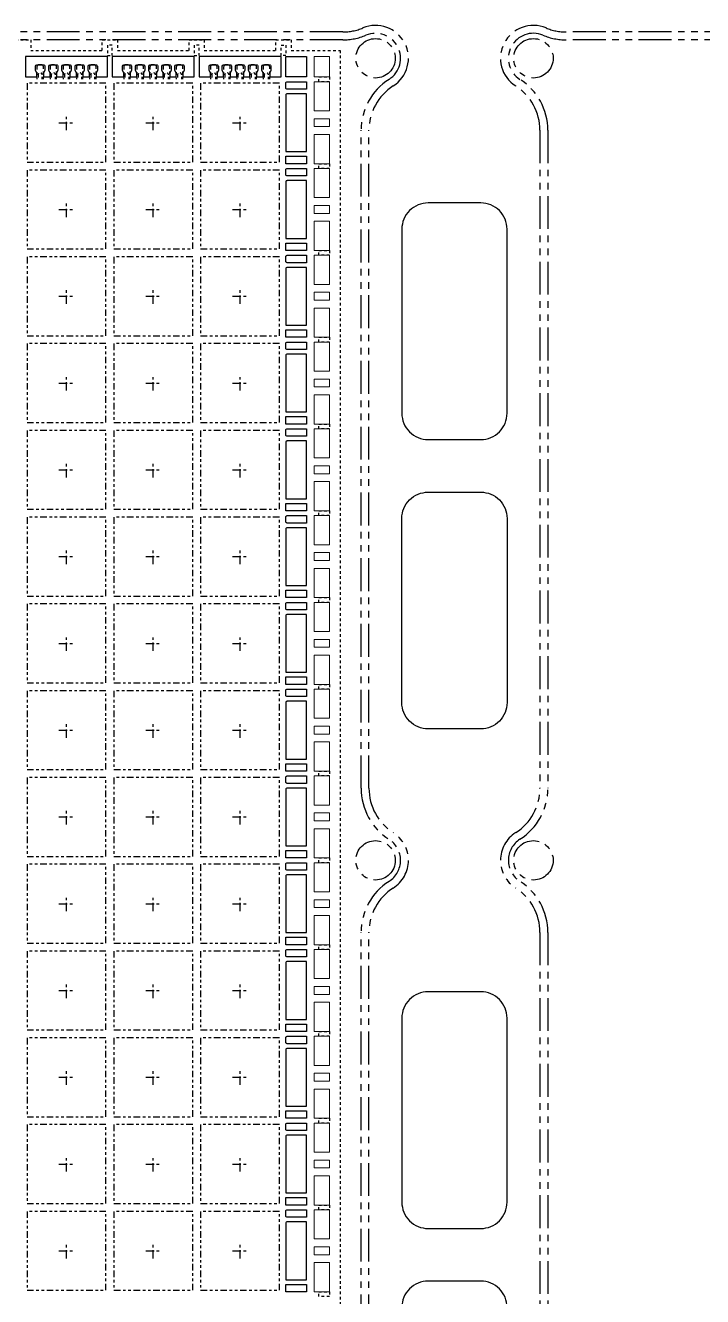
# Model space of a CAD drawing. Extents: x -344 to -21, y -394 to -4.
# Drawn here: x -259.3 to -233.56, y -126.44 to -78.1 of the extents above; entities that cross this region are included whole.
import ezdxf

# ---------------------------------------------------------------- set-up
doc = ezdxf.new("R2010")
doc.units = 0
doc.header["$MEASUREMENT"] = 0
for name, pattern in [('CENTER', [50.8, 31.75, -6.35, 6.35, -6.35]), ('HIDDEN', [0.375, 0.25, -0.125]), ('PHANTOM', [2.5, 1.25, -0.25, 0.25, -0.25, 0.25, -0.25])]:
    doc.linetypes.add(name, pattern=pattern)
doc.layers.add('1', color=7, linetype='CONTINUOUS')
doc.layers.add('1D', color=4, linetype='CONTINUOUS')

msp = doc.modelspace()

# ---------------------------------------------------------------- linework, layer by layer
at = {"layer": '1'}
for points in [[(-256.1783, -79.2777), (-259.2983, -79.2777), (-259.2983, -80.0577), (-258.8633, -80.0577), (-258.8633, -79.8977), (-258.9133, -79.8111), (-258.9133, -79.6477, -0.4142132), (-258.8633, -79.5977), (-258.6133, -79.5977, -0.4142139), (-258.5633, -79.6477), (-258.5633, -79.8111), (-258.6133, -79.8977), (-258.6133, -80.0577), (-258.3633, -80.0577), (-258.3633, -79.8977), (-258.4133, -79.8111), (-258.4133, -79.6477, -0.4142132), (-258.3633, -79.5977), (-258.1133, -79.5977, -0.4142139), (-258.0633, -79.6477), (-258.0633, -79.8111), (-258.1133, -79.8977), (-258.1133, -80.0577), (-257.8633, -80.0577), (-257.8633, -79.8977), (-257.9133, -79.8111), (-257.9133, -79.6477, -0.4142132), (-257.8633, -79.5977), (-257.6133, -79.5977, -0.4142139), (-257.5633, -79.6477), (-257.5633, -79.8111), (-257.6133, -79.8977), (-257.6133, -80.0577), (-257.3633, -80.0577), (-257.3633, -79.8977), (-257.4133, -79.8111), (-257.4133, -79.6477, -0.4142132), (-257.3633, -79.5977), (-257.1133, -79.5977, -0.4142139), (-257.0633, -79.6477), (-257.0633, -79.8111), (-257.1133, -79.8977), (-257.1133, -80.0577), (-256.8633, -80.0577), (-256.8633, -79.8977), (-256.9133, -79.8111), (-256.9133, -79.6477, -0.4142132), (-256.8633, -79.5977), (-256.6133, -79.5977, -0.4142139), (-256.5633, -79.6477), (-256.5633, -79.8111), (-256.6133, -79.8977), (-256.6133, -80.0577), (-256.1783, -80.0577)], [(-252.8783, -79.2777), (-255.9983, -79.2777), (-255.9983, -80.0577), (-255.5633, -80.0577), (-255.5633, -79.8977), (-255.6133, -79.8111), (-255.6133, -79.6477, -0.4142132), (-255.5633, -79.5977), (-255.3133, -79.5977, -0.4142139), (-255.2633, -79.6477), (-255.2633, -79.8111), (-255.3133, -79.8977), (-255.3133, -80.0577), (-255.0633, -80.0577), (-255.0633, -79.8977), (-255.1133, -79.8111), (-255.1133, -79.6477, -0.4142132), (-255.0633, -79.5977), (-254.8133, -79.5977, -0.4142139), (-254.7633, -79.6477), (-254.7633, -79.8111), (-254.8133, -79.8977), (-254.8133, -80.0577), (-254.5633, -80.0577), (-254.5633, -79.8977), (-254.6133, -79.8111), (-254.6133, -79.6477, -0.4142132), (-254.5633, -79.5977), (-254.3133, -79.5977, -0.4142139), (-254.2633, -79.6477), (-254.2633, -79.8111), (-254.3133, -79.8977), (-254.3133, -80.0577), (-254.0633, -80.0577), (-254.0633, -79.8977), (-254.1133, -79.8111), (-254.1133, -79.6477, -0.4142132), (-254.0633, -79.5977), (-253.8133, -79.5977, -0.4142139), (-253.7633, -79.6477), (-253.7633, -79.8111), (-253.8133, -79.8977), (-253.8133, -80.0577), (-253.5633, -80.0577), (-253.5633, -79.8977), (-253.6133, -79.8111), (-253.6133, -79.6477, -0.4142132), (-253.5633, -79.5977), (-253.3133, -79.5977, -0.4142139), (-253.2633, -79.6477), (-253.2633, -79.8111), (-253.3133, -79.8977), (-253.3133, -80.0577), (-252.8783, -80.0577)], [(-249.5783, -79.2777), (-252.6983, -79.2777), (-252.6983, -80.0577), (-252.2633, -80.0577), (-252.2633, -79.8977), (-252.3133, -79.8111), (-252.3133, -79.6477, -0.4142132), (-252.2633, -79.5977), (-252.0133, -79.5977, -0.4142139), (-251.9633, -79.6477), (-251.9633, -79.8111), (-252.0133, -79.8977), (-252.0133, -80.0577), (-251.7633, -80.0577), (-251.7633, -79.8977), (-251.8133, -79.8111), (-251.8133, -79.6477, -0.4142132), (-251.7633, -79.5977), (-251.5133, -79.5977, -0.4142139), (-251.4633, -79.6477), (-251.4633, -79.8111), (-251.5133, -79.8977), (-251.5133, -80.0577), (-251.2633, -80.0577), (-251.2633, -79.8977), (-251.3133, -79.8111), (-251.3133, -79.6477, -0.4142132), (-251.2633, -79.5977), (-251.0133, -79.5977, -0.4142139), (-250.9633, -79.6477), (-250.9633, -79.8111), (-251.0133, -79.8977), (-251.0133, -80.0577), (-250.7633, -80.0577), (-250.7633, -79.8977), (-250.8133, -79.8111), (-250.8133, -79.6477, -0.4142132), (-250.7633, -79.5977), (-250.5133, -79.5977, -0.4142139), (-250.4633, -79.6477), (-250.4633, -79.8111), (-250.5133, -79.8977), (-250.5133, -80.0577), (-250.2633, -80.0577), (-250.2633, -79.8977), (-250.3133, -79.8111), (-250.3133, -79.6477, -0.4142132), (-250.2633, -79.5977), (-250.0133, -79.5977, -0.4142139), (-249.9633, -79.6477), (-249.9633, -79.8111), (-250.0133, -79.8977), (-250.0133, -80.0577), (-249.5783, -80.0577)], [(-249.3483, -80.5227, -0.4142136), (-249.3983, -80.4727), (-249.3983, -80.2877, -0.4142136), (-249.3483, -80.2377), (-248.6183, -80.2377), (-248.6183, -80.5227)], [(-249.3483, -83.8227, -0.4142136), (-249.3983, -83.7727), (-249.3983, -83.5877, -0.4142136), (-249.3483, -83.5377), (-248.6183, -83.5377), (-248.6183, -83.8227)], [(-240.9883, -92.8477), (-240.9883, -85.8477, 0.4142136), (-241.9883, -84.8477), (-243.9883, -84.8477, 0.4142136), (-244.9883, -85.8477), (-244.9883, -92.8477, 0.4142136), (-243.9883, -93.8477), (-241.9883, -93.8477, 0.4142136)], [(-249.3483, -87.1227, -0.4142136), (-249.3983, -87.0727), (-249.3983, -86.8877, -0.4142136), (-249.3483, -86.8377), (-248.6183, -86.8377), (-248.6183, -87.1227)], [(-249.3483, -90.4227, -0.4142136), (-249.3983, -90.3727), (-249.3983, -90.1877, -0.4142136), (-249.3483, -90.1377), (-248.6183, -90.1377), (-248.6183, -90.4227)], [(-249.3483, -93.7227, -0.4142136), (-249.3983, -93.6727), (-249.3983, -93.4877, -0.4142136), (-249.3483, -93.4377), (-248.6183, -93.4377), (-248.6183, -93.7227)], [(-241.9883, -104.8477), (-243.9883, -104.8477, -0.4142136), (-244.9883, -103.8477), (-244.9883, -96.8477, -0.4142136), (-243.9883, -95.8477), (-241.9883, -95.8477, -0.4142136), (-240.9883, -96.8477), (-240.9883, -103.8477, -0.4142136)], [(-249.3483, -97.0227, -0.4142136), (-249.3983, -96.9727), (-249.3983, -96.7877, -0.4142136), (-249.3483, -96.7377), (-248.6183, -96.7377), (-248.6183, -97.0227)], [(-249.3483, -100.3227, -0.4142136), (-249.3983, -100.2727), (-249.3983, -100.0877, -0.4142136), (-249.3483, -100.0377), (-248.6183, -100.0377), (-248.6183, -100.3227)], [(-249.3483, -103.6227, -0.4142136), (-249.3983, -103.5727), (-249.3983, -103.3877, -0.4142136), (-249.3483, -103.3377), (-248.6183, -103.3377), (-248.6183, -103.6227)], [(-249.3483, -106.9227, -0.4142136), (-249.3983, -106.8727), (-249.3983, -106.6877, -0.4142136), (-249.3483, -106.6377), (-248.6183, -106.6377), (-248.6183, -106.9227)], [(-249.3483, -110.2227, -0.4142136), (-249.3983, -110.1727), (-249.3983, -109.9877, -0.4142136), (-249.3483, -109.9377), (-248.6183, -109.9377), (-248.6183, -110.2227)], [(-249.3483, -113.5227, -0.4142136), (-249.3983, -113.4727), (-249.3983, -113.2877, -0.4142136), (-249.3483, -113.2377), (-248.6183, -113.2377), (-248.6183, -113.5227)], [(-243.9883, -123.8477), (-241.9883, -123.8477, 0.4142136), (-240.9883, -122.8477), (-240.9883, -115.8477, 0.4142136), (-241.9883, -114.8477), (-243.9883, -114.8477, 0.4142136), (-244.9883, -115.8477), (-244.9883, -122.8477, 0.4142136)], [(-249.3483, -116.8227, -0.4142136), (-249.3983, -116.7727), (-249.3983, -116.5877, -0.4142136), (-249.3483, -116.5377), (-248.6183, -116.5377), (-248.6183, -116.8227)], [(-249.3483, -120.1227, -0.4142136), (-249.3983, -120.0727), (-249.3983, -119.8877, -0.4142136), (-249.3483, -119.8377), (-248.6183, -119.8377), (-248.6183, -120.1227)], [(-249.3483, -123.4227, -0.4142136), (-249.3983, -123.3727), (-249.3983, -123.1877, -0.4142136), (-249.3483, -123.1377), (-248.6183, -123.1377), (-248.6183, -123.4227)], [(-241.9883, -134.8477, 0.4142136), (-240.9883, -133.8477), (-240.9883, -126.8477, 0.4142136), (-241.9883, -125.8477), (-243.9883, -125.8477, 0.4142136), (-244.9883, -126.8477), (-244.9883, -133.8477, 0.4142136), (-243.9883, -134.8477)]]:
    msp.add_lwpolyline(points, format="xyb", close=True, dxfattribs=at)
for points in [[(-248.6183, -80.0577), (-249.3983, -80.0577), (-249.3983, -79.2777), (-248.6183, -79.2777)], [(-249.3983, -83.0727), (-248.6183, -83.0727), (-248.6183, -83.3577), (-249.3983, -83.3577)], [(-249.3983, -86.3727), (-248.6183, -86.3727), (-248.6183, -86.6577), (-249.3983, -86.6577)], [(-249.3983, -89.6727), (-248.6183, -89.6727), (-248.6183, -89.9577), (-249.3983, -89.9577)], [(-249.3983, -92.9727), (-248.6183, -92.9727), (-248.6183, -93.2577), (-249.3983, -93.2577)], [(-249.3983, -96.2727), (-248.6183, -96.2727), (-248.6183, -96.5577), (-249.3983, -96.5577)], [(-249.3983, -99.5727), (-248.6183, -99.5727), (-248.6183, -99.8577), (-249.3983, -99.8577)], [(-249.3983, -102.8727), (-248.6183, -102.8727), (-248.6183, -103.1577), (-249.3983, -103.1577)], [(-249.3983, -106.1727), (-248.6183, -106.1727), (-248.6183, -106.4577), (-249.3983, -106.4577)], [(-249.3983, -109.4727), (-248.6183, -109.4727), (-248.6183, -109.7577), (-249.3983, -109.7577)], [(-249.3983, -112.7727), (-248.6183, -112.7727), (-248.6183, -113.0577), (-249.3983, -113.0577)], [(-249.3983, -116.0727), (-248.6183, -116.0727), (-248.6183, -116.3577), (-249.3983, -116.3577)], [(-249.3983, -119.3727), (-248.6183, -119.3727), (-248.6183, -119.6577), (-249.3983, -119.6577)], [(-249.3983, -122.6727), (-248.6183, -122.6727), (-248.6183, -122.9577), (-249.3983, -122.9577)], [(-249.3983, -125.9727), (-248.6183, -125.9727), (-248.6183, -126.2577), (-249.3983, -126.2577)]]:
    msp.add_lwpolyline(points, close=True, dxfattribs=at)
at = {"layer": '1', "lineweight": 20}
for points in [[(-247.7383, -79.2777), (-248.3183, -79.2777), (-248.3183, -80.0577), (-247.7383, -80.0577)], [(-247.7383, -81.3477), (-248.3183, -81.3477), (-248.3183, -80.2377), (-247.7383, -80.2377)], [(-247.7383, -81.9477), (-248.3183, -81.9477), (-248.3183, -81.6477), (-247.7383, -81.6477)], [(-248.3183, -82.2477), (-248.3183, -83.3577), (-247.7383, -83.3577), (-247.7383, -82.2477)], [(-247.7383, -84.6477), (-248.3183, -84.6477), (-248.3183, -83.5377), (-247.7383, -83.5377)], [(-247.7383, -85.2477), (-248.3183, -85.2477), (-248.3183, -84.9477), (-247.7383, -84.9477)], [(-248.3183, -85.5477), (-248.3183, -86.6577), (-247.7383, -86.6577), (-247.7383, -85.5477)], [(-247.7383, -87.9477), (-248.3183, -87.9477), (-248.3183, -86.8377), (-247.7383, -86.8377)], [(-247.7383, -88.5477), (-248.3183, -88.5477), (-248.3183, -88.2477), (-247.7383, -88.2477)], [(-248.3183, -88.8477), (-248.3183, -89.9577), (-247.7383, -89.9577), (-247.7383, -88.8477)], [(-247.7383, -91.2477), (-248.3183, -91.2477), (-248.3183, -90.1377), (-247.7383, -90.1377)], [(-247.7383, -91.8477), (-248.3183, -91.8477), (-248.3183, -91.5477), (-247.7383, -91.5477)], [(-248.3183, -92.1477), (-248.3183, -93.2577), (-247.7383, -93.2577), (-247.7383, -92.1477)], [(-247.7383, -94.5477), (-248.3183, -94.5477), (-248.3183, -93.4377), (-247.7383, -93.4377)], [(-247.7383, -95.1477), (-248.3183, -95.1477), (-248.3183, -94.8477), (-247.7383, -94.8477)], [(-248.3183, -95.4477), (-248.3183, -96.5577), (-247.7383, -96.5577), (-247.7383, -95.4477)], [(-247.7383, -97.8477), (-248.3183, -97.8477), (-248.3183, -96.7377), (-247.7383, -96.7377)], [(-247.7383, -98.4477), (-248.3183, -98.4477), (-248.3183, -98.1477), (-247.7383, -98.1477)], [(-248.3183, -98.7477), (-248.3183, -99.8577), (-247.7383, -99.8577), (-247.7383, -98.7477)], [(-247.7383, -101.1477), (-248.3183, -101.1477), (-248.3183, -100.0377), (-247.7383, -100.0377)], [(-247.7383, -101.7477), (-248.3183, -101.7477), (-248.3183, -101.4477), (-247.7383, -101.4477)], [(-248.3183, -102.0477), (-248.3183, -103.1577), (-247.7383, -103.1577), (-247.7383, -102.0477)], [(-247.7383, -104.4477), (-248.3183, -104.4477), (-248.3183, -103.3377), (-247.7383, -103.3377)], [(-247.7383, -105.0477), (-248.3183, -105.0477), (-248.3183, -104.7477), (-247.7383, -104.7477)], [(-248.3183, -105.3477), (-248.3183, -106.4577), (-247.7383, -106.4577), (-247.7383, -105.3477)], [(-247.7383, -107.7477), (-248.3183, -107.7477), (-248.3183, -106.6377), (-247.7383, -106.6377)], [(-247.7383, -108.3477), (-248.3183, -108.3477), (-248.3183, -108.0477), (-247.7383, -108.0477)], [(-248.3183, -108.6477), (-248.3183, -109.7577), (-247.7383, -109.7577), (-247.7383, -108.6477)], [(-247.7383, -111.0477), (-248.3183, -111.0477), (-248.3183, -109.9377), (-247.7383, -109.9377)], [(-247.7383, -111.6477), (-248.3183, -111.6477), (-248.3183, -111.3477), (-247.7383, -111.3477)], [(-248.3183, -111.9477), (-248.3183, -113.0577), (-247.7383, -113.0577), (-247.7383, -111.9477)], [(-247.7383, -114.3477), (-248.3183, -114.3477), (-248.3183, -113.2377), (-247.7383, -113.2377)], [(-247.7383, -114.9477), (-248.3183, -114.9477), (-248.3183, -114.6477), (-247.7383, -114.6477)], [(-248.3183, -115.2477), (-248.3183, -116.3577), (-247.7383, -116.3577), (-247.7383, -115.2477)], [(-247.7383, -117.6477), (-248.3183, -117.6477), (-248.3183, -116.5377), (-247.7383, -116.5377)], [(-247.7383, -118.2477), (-248.3183, -118.2477), (-248.3183, -117.9477), (-247.7383, -117.9477)], [(-248.3183, -118.5477), (-248.3183, -119.6577), (-247.7383, -119.6577), (-247.7383, -118.5477)], [(-247.7383, -120.9477), (-248.3183, -120.9477), (-248.3183, -119.8377), (-247.7383, -119.8377)], [(-247.7383, -121.5477), (-248.3183, -121.5477), (-248.3183, -121.2477), (-247.7383, -121.2477)], [(-248.3183, -121.8477), (-248.3183, -122.9577), (-247.7383, -122.9577), (-247.7383, -121.8477)], [(-247.7383, -124.2477), (-248.3183, -124.2477), (-248.3183, -123.1377), (-247.7383, -123.1377)], [(-247.7383, -124.8477), (-248.3183, -124.8477), (-248.3183, -124.5477), (-247.7383, -124.5477)], [(-248.3183, -125.1477), (-248.3183, -126.2577), (-247.7383, -126.2577), (-247.7383, -125.1477)]]:
    msp.add_lwpolyline(points, close=True, dxfattribs=at)
at = {"layer": '1', "linetype": 'ByBlock'}
for points in [[(-248.6143, -80.6977), (-249.3483, -80.6977, 0.4142136), (-249.3983, -80.7477), (-249.3983, -82.8977), (-248.6143, -82.8977)], [(-248.6143, -83.9977), (-249.3483, -83.9977, 0.4142136), (-249.3983, -84.0477), (-249.3983, -86.1977), (-248.6143, -86.1977)], [(-248.6143, -87.2977), (-249.3483, -87.2977, 0.4142136), (-249.3983, -87.3477), (-249.3983, -89.4977), (-248.6143, -89.4977)], [(-248.6143, -90.5977), (-249.3483, -90.5977, 0.4142136), (-249.3983, -90.6477), (-249.3983, -92.7977), (-248.6143, -92.7977)], [(-248.6143, -93.8977), (-249.3483, -93.8977, 0.4142136), (-249.3983, -93.9477), (-249.3983, -96.0977), (-248.6143, -96.0977)], [(-248.6143, -97.1977), (-249.3483, -97.1977, 0.4142136), (-249.3983, -97.2477), (-249.3983, -99.3977), (-248.6143, -99.3977)], [(-248.6143, -100.4977), (-249.3483, -100.4977, 0.4142136), (-249.3983, -100.5477), (-249.3983, -102.6977), (-248.6143, -102.6977)], [(-248.6143, -103.7977), (-249.3483, -103.7977, 0.4142136), (-249.3983, -103.8477), (-249.3983, -105.9977), (-248.6143, -105.9977)], [(-248.6143, -107.0977), (-249.3483, -107.0977, 0.4142136), (-249.3983, -107.1477), (-249.3983, -109.2977), (-248.6143, -109.2977)], [(-248.6143, -110.3977), (-249.3483, -110.3977, 0.4142136), (-249.3983, -110.4477), (-249.3983, -112.5977), (-248.6143, -112.5977)], [(-248.6143, -113.6977), (-249.3483, -113.6977, 0.4142136), (-249.3983, -113.7477), (-249.3983, -115.8977), (-248.6143, -115.8977)], [(-248.6143, -116.9977), (-249.3483, -116.9977, 0.4142136), (-249.3983, -117.0477), (-249.3983, -119.1977), (-248.6143, -119.1977)], [(-248.6143, -120.2977), (-249.3483, -120.2977, 0.4142136), (-249.3983, -120.3477), (-249.3983, -122.4977), (-248.6143, -122.4977)], [(-248.6143, -123.5977), (-249.3483, -123.5977, 0.4142136), (-249.3983, -123.6477), (-249.3983, -125.7977), (-248.6143, -125.7977)]]:
    msp.add_lwpolyline(points, format="xyb", close=True, dxfattribs=at)
at = {"layer": '1D', "linetype": 'CENTER', "ltscale": 0.01}
for p, q in [((-257.7383, -82.0864), (-257.7383, -81.5089)), ((-254.4383, -82.0864), (-254.4383, -81.5089)), ((-251.1383, -82.0864), (-251.1383, -81.5089)), ((-258.0271, -81.7977), (-257.4496, -81.7977)), ((-254.7271, -81.7977), (-254.1496, -81.7977)), ((-251.4271, -81.7977), (-250.8496, -81.7977)), ((-257.7383, -85.3864), (-257.7383, -84.8089)), ((-254.4383, -85.3864), (-254.4383, -84.8089)), ((-251.1383, -85.3864), (-251.1383, -84.8089)), ((-258.0271, -85.0977), (-257.4496, -85.0977)), ((-254.7271, -85.0977), (-254.1496, -85.0977)), ((-251.4271, -85.0977), (-250.8496, -85.0977)), ((-258.0271, -88.3977), (-257.4496, -88.3977)), ((-257.7383, -88.6864), (-257.7383, -88.1089)), ((-254.7271, -88.3977), (-254.1496, -88.3977)), ((-254.4383, -88.6864), (-254.4383, -88.1089)), ((-251.4271, -88.3977), (-250.8496, -88.3977)), ((-251.1383, -88.6864), (-251.1383, -88.1089)), ((-258.0271, -91.6977), (-257.4496, -91.6977)), ((-257.7383, -91.9864), (-257.7383, -91.4089)), ((-254.7271, -91.6977), (-254.1496, -91.6977)), ((-254.4383, -91.9864), (-254.4383, -91.4089)), ((-251.4271, -91.6977), (-250.8496, -91.6977)), ((-251.1383, -91.9864), (-251.1383, -91.4089)), ((-257.7383, -95.2864), (-257.7383, -94.7089)), ((-254.4383, -95.2864), (-254.4383, -94.7089)), ((-251.1383, -95.2864), (-251.1383, -94.7089)), ((-258.0271, -94.9977), (-257.4496, -94.9977)), ((-254.7271, -94.9977), (-254.1496, -94.9977)), ((-251.4271, -94.9977), (-250.8496, -94.9977)), ((-257.7383, -98.5864), (-257.7383, -98.0089)), ((-254.4383, -98.5864), (-254.4383, -98.0089)), ((-251.1383, -98.5864), (-251.1383, -98.0089)), ((-258.0271, -98.2977), (-257.4496, -98.2977)), ((-254.7271, -98.2977), (-254.1496, -98.2977)), ((-251.4271, -98.2977), (-250.8496, -98.2977)), ((-257.7383, -101.8864), (-257.7383, -101.3089)), ((-254.4383, -101.8864), (-254.4383, -101.3089)), ((-251.1383, -101.8864), (-251.1383, -101.3089)), ((-258.0271, -101.5977), (-257.4496, -101.5977)), ((-254.7271, -101.5977), (-254.1496, -101.5977)), ((-251.4271, -101.5977), (-250.8496, -101.5977)), ((-258.0271, -104.8977), (-257.4496, -104.8977)), ((-257.7383, -105.1864), (-257.7383, -104.6089)), ((-254.7271, -104.8977), (-254.1496, -104.8977)), ((-254.4383, -105.1864), (-254.4383, -104.6089)), ((-251.4271, -104.8977), (-250.8496, -104.8977)), ((-251.1383, -105.1864), (-251.1383, -104.6089)), ((-258.0271, -108.1977), (-257.4496, -108.1977)), ((-257.7383, -108.4864), (-257.7383, -107.9089)), ((-254.7271, -108.1977), (-254.1496, -108.1977)), ((-254.4383, -108.4864), (-254.4383, -107.9089)), ((-251.4271, -108.1977), (-250.8496, -108.1977)), ((-251.1383, -108.4864), (-251.1383, -107.9089)), ((-258.0271, -111.4977), (-257.4496, -111.4977)), ((-257.7383, -111.7864), (-257.7383, -111.2089)), ((-254.7271, -111.4977), (-254.1496, -111.4977)), ((-254.4383, -111.7864), (-254.4383, -111.2089)), ((-251.4271, -111.4977), (-250.8496, -111.4977)), ((-251.1383, -111.7864), (-251.1383, -111.2089)), ((-257.7383, -115.0864), (-257.7383, -114.5089)), ((-254.4383, -115.0864), (-254.4383, -114.5089)), ((-251.1383, -115.0864), (-251.1383, -114.5089)), ((-258.0271, -114.7977), (-257.4496, -114.7977)), ((-254.7271, -114.7977), (-254.1496, -114.7977)), ((-251.4271, -114.7977), (-250.8496, -114.7977)), ((-257.7383, -118.3864), (-257.7383, -117.8089)), ((-254.4383, -118.3864), (-254.4383, -117.8089)), ((-251.1383, -118.3864), (-251.1383, -117.8089)), ((-258.0271, -118.0977), (-257.4496, -118.0977)), ((-254.7271, -118.0977), (-254.1496, -118.0977)), ((-251.4271, -118.0977), (-250.8496, -118.0977)), ((-257.7383, -121.6864), (-257.7383, -121.1089)), ((-254.4383, -121.6864), (-254.4383, -121.1089)), ((-251.1383, -121.6864), (-251.1383, -121.1089)), ((-258.0271, -121.3977), (-257.4496, -121.3977)), ((-254.7271, -121.3977), (-254.1496, -121.3977)), ((-251.4271, -121.3977), (-250.8496, -121.3977)), ((-258.0271, -124.6977), (-257.4496, -124.6977)), ((-257.7383, -124.9864), (-257.7383, -124.4089)), ((-254.7271, -124.6977), (-254.1496, -124.6977)), ((-254.4383, -124.9864), (-254.4383, -124.4089)), ((-251.4271, -124.6977), (-250.8496, -124.6977)), ((-251.1383, -124.9864), (-251.1383, -124.4089))]:
    msp.add_line(p, q, dxfattribs=at)
at = {"layer": '1D', "color": 2, "linetype": 'PHANTOM'}
for points in [[(-247.2383, -78.3477), (-301.2383, -78.3477, -0.0990195), (-302.0076, -78.1938, 0.9166595), (-303.1614, -80.401, -0.2559241), (-302.2383, -82.0863), (-302.2383, -107.1091, -0.2559241), (-303.1614, -108.7944, 0.5477226), (-303.1614, -110.901, -0.2559241), (-302.2383, -112.5863), (-302.2383, -137.6091, -0.2559241), (-303.1614, -139.2944, 0.9166595), (-302.0076, -141.5015, -0.0990195), (-301.2383, -141.3477), (-247.2383, -141.3477, -0.0990195), (-246.4691, -141.5015, 0.9166595), (-245.3153, -139.2944, -0.2559241), (-246.2383, -137.6091), (-246.2383, -112.5863, -0.2559241), (-245.3153, -110.901, 0.5477226), (-245.3153, -108.7944, -0.2559241), (-246.2383, -107.1091), (-246.2383, -82.0863, -0.2559241), (-245.3153, -80.401, 0.9166595), (-246.4691, -78.1938, -0.0990195)], [(-184.7383, -78.3477), (-238.7383, -78.3477, -0.0990195), (-239.5076, -78.1938, 0.9166595), (-240.6614, -80.401, -0.2559241), (-239.7383, -82.0863), (-239.7383, -107.1091, -0.2559241), (-240.6614, -108.7944, 0.5477226), (-240.6614, -110.901, -0.2559241), (-239.7383, -112.5863), (-239.7383, -137.6091, -0.2559241), (-240.6614, -139.2944, 0.9166595), (-239.5076, -141.5015, -0.0990195), (-238.7383, -141.3477), (-184.7383, -141.3477, -0.0990195), (-183.9691, -141.5015, 0.9166595), (-182.8153, -139.2944, -0.2559241), (-183.7383, -137.6091), (-183.7383, -112.5863, -0.2559241), (-182.8153, -110.901, 0.5477226), (-182.8153, -108.7944, -0.2559241), (-183.7383, -107.1091), (-183.7383, -82.0863, -0.2559241), (-182.8153, -80.401, 0.9166595), (-183.9691, -78.1938, -0.0990195)], [(-247.2383, -78.6477), (-301.2383, -78.6477, -0.0990195), (-302.1229, -78.4707, 0.9166595), (-302.9999, -80.1482, -0.2559241), (-301.9383, -82.0863), (-301.9383, -107.1091, -0.2559241), (-302.9999, -109.0471, 0.5477226), (-302.9999, -110.6482, -0.2559241), (-301.9383, -112.5863), (-301.9383, -137.6091, -0.2559241), (-302.9999, -139.5471, 0.9166595), (-302.1229, -141.2246, -0.0990195), (-301.2383, -141.0477), (-247.2383, -141.0477, -0.0990195), (-246.3537, -141.2246, 0.9166595), (-245.4768, -139.5471, -0.2559241), (-246.5383, -137.6091), (-246.5383, -112.5863, -0.2559241), (-245.4768, -110.6482, 0.5477226), (-245.4768, -109.0471, -0.2559241), (-246.5383, -107.1091), (-246.5383, -82.0863, -0.2559241), (-245.4768, -80.1482, 0.9166595), (-246.3537, -78.4707, -0.0990195)], [(-184.7383, -78.6477), (-238.7383, -78.6477, -0.0990195), (-239.6229, -78.4707, 0.9166595), (-240.4999, -80.1482, -0.2559241), (-239.4383, -82.0863), (-239.4383, -107.1091, -0.2559241), (-240.4999, -109.0471, 0.5477226), (-240.4999, -110.6482, -0.2559241), (-239.4383, -112.5863), (-239.4383, -137.6091, -0.2559241), (-240.4999, -139.5471, 0.9166595), (-239.6229, -141.2246, -0.0990195), (-238.7383, -141.0477), (-184.7383, -141.0477, -0.0990195), (-183.8537, -141.2246, 0.9166595), (-182.9768, -139.5471, -0.2559241), (-184.0383, -137.6091), (-184.0383, -112.5863, -0.2559241), (-182.9768, -110.6482, 0.5477226), (-182.9768, -109.0471, -0.2559241), (-184.0383, -107.1091), (-184.0383, -82.0863, -0.2559241), (-182.9768, -80.1482, 0.9166595), (-183.8537, -78.4707, -0.0990195)]]:
    msp.add_lwpolyline(points, format="xyb", close=True, dxfattribs=at)
at = {"layer": '1D', "linetype": 'HIDDEN', "ltscale": 0.2}
msp.add_lwpolyline([(-259.6783, -78.6477), (-259.0983, -78.6477), (-259.0983, -79.0477), (-256.3783, -79.0477), (-256.3783, -78.6477), (-255.7983, -78.6477), (-255.7983, -79.0477), (-253.0783, -79.0477), (-253.0783, -78.6477), (-252.4983, -78.6477), (-252.4983, -79.0477), (-249.7783, -79.0477), (-249.7783, -78.6477), (-249.1983, -78.6477), (-249.1983, -79.0477), (-247.3383, -79.0477), (-247.3383, -140.6477)], dxfattribs=at)
for points in [[(-255.9983, -79.2477), (-255.9983, -78.8477), (-256.1783, -78.8477), (-256.1783, -79.2477)], [(-252.6983, -79.2477), (-252.6983, -78.8477), (-252.8783, -78.8477), (-252.8783, -79.2477)], [(-249.5783, -79.2477), (-249.5783, -78.8477), (-249.3983, -78.8477), (-249.3983, -79.2477)], [(-248.1383, -80.0577), (-247.7383, -80.0577), (-247.7383, -80.2377), (-248.1383, -80.2377)], [(-248.1383, -83.3577), (-247.7383, -83.3577), (-247.7383, -83.5377), (-248.1383, -83.5377)], [(-248.1383, -86.6577), (-247.7383, -86.6577), (-247.7383, -86.8377), (-248.1383, -86.8377)], [(-248.1383, -89.9577), (-247.7383, -89.9577), (-247.7383, -90.1377), (-248.1383, -90.1377)], [(-248.1383, -93.2577), (-247.7383, -93.2577), (-247.7383, -93.4377), (-248.1383, -93.4377)], [(-248.1383, -96.5577), (-247.7383, -96.5577), (-247.7383, -96.7377), (-248.1383, -96.7377)], [(-248.1383, -99.8577), (-247.7383, -99.8577), (-247.7383, -100.0377), (-248.1383, -100.0377)], [(-248.1383, -103.1577), (-247.7383, -103.1577), (-247.7383, -103.3377), (-248.1383, -103.3377)], [(-248.1383, -106.4577), (-247.7383, -106.4577), (-247.7383, -106.6377), (-248.1383, -106.6377)], [(-248.1383, -109.7577), (-247.7383, -109.7577), (-247.7383, -109.9377), (-248.1383, -109.9377)], [(-248.1383, -113.0577), (-247.7383, -113.0577), (-247.7383, -113.2377), (-248.1383, -113.2377)], [(-248.1383, -116.3577), (-247.7383, -116.3577), (-247.7383, -116.5377), (-248.1383, -116.5377)], [(-248.1383, -119.6577), (-247.7383, -119.6577), (-247.7383, -119.8377), (-248.1383, -119.8377)], [(-248.1383, -122.9577), (-247.7383, -122.9577), (-247.7383, -123.1377), (-248.1383, -123.1377)], [(-248.1383, -126.2577), (-247.7383, -126.2577), (-247.7383, -126.4377), (-248.1383, -126.4377)]]:
    msp.add_lwpolyline(points, close=True, dxfattribs=at)
for points in [[(-258.6133, -80.1477), (-258.6133, -79.6727, 0.4142136), (-258.6883, -79.5977), (-258.7883, -79.5977, 0.4142136), (-258.8633, -79.6727), (-258.8633, -80.1477)], [(-258.1133, -80.1477), (-258.1133, -79.6727, 0.4142136), (-258.1883, -79.5977), (-258.2883, -79.5977, 0.4142136), (-258.3633, -79.6727), (-258.3633, -80.1477)], [(-257.6133, -80.1477), (-257.6133, -79.6727, 0.4142136), (-257.6883, -79.5977), (-257.7883, -79.5977, 0.4142136), (-257.8633, -79.6727), (-257.8633, -80.1477)], [(-257.1133, -80.1477), (-257.1133, -79.6727, 0.4142136), (-257.1883, -79.5977), (-257.2883, -79.5977, 0.4142136), (-257.3633, -79.6727), (-257.3633, -80.1477)], [(-256.6133, -80.1477), (-256.6133, -79.6727, 0.4142136), (-256.6883, -79.5977), (-256.7883, -79.5977, 0.4142136), (-256.8633, -79.6727), (-256.8633, -80.1477)], [(-255.3133, -80.1477), (-255.3133, -79.6727, 0.4142136), (-255.3883, -79.5977), (-255.4883, -79.5977, 0.4142136), (-255.5633, -79.6727), (-255.5633, -80.1477)], [(-254.8133, -80.1477), (-254.8133, -79.6727, 0.4142136), (-254.8883, -79.5977), (-254.9883, -79.5977, 0.4142136), (-255.0633, -79.6727), (-255.0633, -80.1477)], [(-254.3133, -80.1477), (-254.3133, -79.6727, 0.4142136), (-254.3883, -79.5977), (-254.4883, -79.5977, 0.4142136), (-254.5633, -79.6727), (-254.5633, -80.1477)], [(-253.8133, -80.1477), (-253.8133, -79.6727, 0.4142136), (-253.8883, -79.5977), (-253.9883, -79.5977, 0.4142136), (-254.0633, -79.6727), (-254.0633, -80.1477)], [(-253.3133, -80.1477), (-253.3133, -79.6727, 0.4142136), (-253.3883, -79.5977), (-253.4883, -79.5977, 0.4142136), (-253.5633, -79.6727), (-253.5633, -80.1477)], [(-252.0133, -80.1477), (-252.0133, -79.6727, 0.4142136), (-252.0883, -79.5977), (-252.1883, -79.5977, 0.4142136), (-252.2633, -79.6727), (-252.2633, -80.1477)], [(-251.5133, -80.1477), (-251.5133, -79.6727, 0.4142136), (-251.5883, -79.5977), (-251.6883, -79.5977, 0.4142136), (-251.7633, -79.6727), (-251.7633, -80.1477)], [(-251.0133, -80.1477), (-251.0133, -79.6727, 0.4142136), (-251.0883, -79.5977), (-251.1883, -79.5977, 0.4142136), (-251.2633, -79.6727), (-251.2633, -80.1477)], [(-250.5133, -80.1477), (-250.5133, -79.6727, 0.4142136), (-250.5883, -79.5977), (-250.6883, -79.5977, 0.4142136), (-250.7633, -79.6727), (-250.7633, -80.1477)], [(-250.0133, -80.1477), (-250.0133, -79.6727, 0.4142136), (-250.0883, -79.5977), (-250.1883, -79.5977, 0.4142136), (-250.2633, -79.6727), (-250.2633, -80.1477)], [(-258.6583, -80.1477), (-258.6583, -79.9777, 1), (-258.8183, -79.9777), (-258.8183, -80.1477)], [(-258.1583, -80.1477), (-258.1583, -79.9777, 1), (-258.3183, -79.9777), (-258.3183, -80.1477)], [(-257.6583, -80.1477), (-257.6583, -79.9777, 1), (-257.8183, -79.9777), (-257.8183, -80.1477)], [(-257.1583, -80.1477), (-257.1583, -79.9777, 1), (-257.3183, -79.9777), (-257.3183, -80.1477)], [(-256.6583, -80.1477), (-256.6583, -79.9777, 1), (-256.8183, -79.9777), (-256.8183, -80.1477)], [(-255.3583, -80.1477), (-255.3583, -79.9777, 1), (-255.5183, -79.9777), (-255.5183, -80.1477)], [(-254.8583, -80.1477), (-254.8583, -79.9777, 1), (-255.0183, -79.9777), (-255.0183, -80.1477)], [(-254.3583, -80.1477), (-254.3583, -79.9777, 1), (-254.5183, -79.9777), (-254.5183, -80.1477)], [(-253.8583, -80.1477), (-253.8583, -79.9777, 1), (-254.0183, -79.9777), (-254.0183, -80.1477)], [(-253.3583, -80.1477), (-253.3583, -79.9777, 1), (-253.5183, -79.9777), (-253.5183, -80.1477)], [(-252.0583, -80.1477), (-252.0583, -79.9777, 1), (-252.2183, -79.9777), (-252.2183, -80.1477)], [(-251.5583, -80.1477), (-251.5583, -79.9777, 1), (-251.7183, -79.9777), (-251.7183, -80.1477)], [(-251.0583, -80.1477), (-251.0583, -79.9777, 1), (-251.2183, -79.9777), (-251.2183, -80.1477)], [(-250.5583, -80.1477), (-250.5583, -79.9777, 1), (-250.7183, -79.9777), (-250.7183, -80.1477)], [(-250.0583, -80.1477), (-250.0583, -79.9777, 1), (-250.2183, -79.9777), (-250.2183, -80.1477)]]:
    msp.add_lwpolyline(points, format="xyb", dxfattribs=at)
at = {"layer": '1D', "color": 2, "linetype": 'PHANTOM', "ltscale": 0.2}
for points in [[(-256.2383, -83.2977), (-256.2383, -80.2977), (-259.2383, -80.2977), (-259.2383, -83.2977)], [(-252.9383, -83.2977), (-252.9383, -80.2977), (-255.9383, -80.2977), (-255.9383, -83.2977)], [(-249.6383, -83.2977), (-249.6383, -80.2977), (-252.6383, -80.2977), (-252.6383, -83.2977)], [(-256.2383, -86.5977), (-256.2383, -83.5977), (-259.2383, -83.5977), (-259.2383, -86.5977)], [(-252.9383, -86.5977), (-252.9383, -83.5977), (-255.9383, -83.5977), (-255.9383, -86.5977)], [(-249.6383, -86.5977), (-249.6383, -83.5977), (-252.6383, -83.5977), (-252.6383, -86.5977)], [(-256.2383, -89.8977), (-256.2383, -86.8977), (-259.2383, -86.8977), (-259.2383, -89.8977)], [(-252.9383, -89.8977), (-252.9383, -86.8977), (-255.9383, -86.8977), (-255.9383, -89.8977)], [(-249.6383, -89.8977), (-249.6383, -86.8977), (-252.6383, -86.8977), (-252.6383, -89.8977)], [(-256.2383, -93.1977), (-256.2383, -90.1977), (-259.2383, -90.1977), (-259.2383, -93.1977)], [(-252.9383, -93.1977), (-252.9383, -90.1977), (-255.9383, -90.1977), (-255.9383, -93.1977)], [(-249.6383, -93.1977), (-249.6383, -90.1977), (-252.6383, -90.1977), (-252.6383, -93.1977)], [(-256.2383, -96.4977), (-256.2383, -93.4977), (-259.2383, -93.4977), (-259.2383, -96.4977)], [(-252.9383, -96.4977), (-252.9383, -93.4977), (-255.9383, -93.4977), (-255.9383, -96.4977)], [(-249.6383, -96.4977), (-249.6383, -93.4977), (-252.6383, -93.4977), (-252.6383, -96.4977)], [(-256.2383, -99.7977), (-256.2383, -96.7977), (-259.2383, -96.7977), (-259.2383, -99.7977)], [(-252.9383, -99.7977), (-252.9383, -96.7977), (-255.9383, -96.7977), (-255.9383, -99.7977)], [(-249.6383, -99.7977), (-249.6383, -96.7977), (-252.6383, -96.7977), (-252.6383, -99.7977)], [(-256.2383, -103.0977), (-256.2383, -100.0977), (-259.2383, -100.0977), (-259.2383, -103.0977)], [(-252.9383, -103.0977), (-252.9383, -100.0977), (-255.9383, -100.0977), (-255.9383, -103.0977)], [(-249.6383, -103.0977), (-249.6383, -100.0977), (-252.6383, -100.0977), (-252.6383, -103.0977)], [(-256.2383, -106.3977), (-256.2383, -103.3977), (-259.2383, -103.3977), (-259.2383, -106.3977)], [(-252.9383, -106.3977), (-252.9383, -103.3977), (-255.9383, -103.3977), (-255.9383, -106.3977)], [(-249.6383, -106.3977), (-249.6383, -103.3977), (-252.6383, -103.3977), (-252.6383, -106.3977)], [(-256.2383, -109.6977), (-256.2383, -106.6977), (-259.2383, -106.6977), (-259.2383, -109.6977)], [(-252.9383, -109.6977), (-252.9383, -106.6977), (-255.9383, -106.6977), (-255.9383, -109.6977)], [(-249.6383, -109.6977), (-249.6383, -106.6977), (-252.6383, -106.6977), (-252.6383, -109.6977)], [(-256.2383, -112.9977), (-256.2383, -109.9977), (-259.2383, -109.9977), (-259.2383, -112.9977)], [(-252.9383, -112.9977), (-252.9383, -109.9977), (-255.9383, -109.9977), (-255.9383, -112.9977)], [(-249.6383, -112.9977), (-249.6383, -109.9977), (-252.6383, -109.9977), (-252.6383, -112.9977)], [(-256.2383, -116.2977), (-256.2383, -113.2977), (-259.2383, -113.2977), (-259.2383, -116.2977)], [(-252.9383, -116.2977), (-252.9383, -113.2977), (-255.9383, -113.2977), (-255.9383, -116.2977)], [(-249.6383, -116.2977), (-249.6383, -113.2977), (-252.6383, -113.2977), (-252.6383, -116.2977)], [(-256.2383, -119.5977), (-256.2383, -116.5977), (-259.2383, -116.5977), (-259.2383, -119.5977)], [(-252.9383, -119.5977), (-252.9383, -116.5977), (-255.9383, -116.5977), (-255.9383, -119.5977)], [(-249.6383, -119.5977), (-249.6383, -116.5977), (-252.6383, -116.5977), (-252.6383, -119.5977)], [(-256.2383, -122.8977), (-256.2383, -119.8977), (-259.2383, -119.8977), (-259.2383, -122.8977)], [(-252.9383, -122.8977), (-252.9383, -119.8977), (-255.9383, -119.8977), (-255.9383, -122.8977)], [(-249.6383, -122.8977), (-249.6383, -119.8977), (-252.6383, -119.8977), (-252.6383, -122.8977)], [(-256.2383, -126.1977), (-256.2383, -123.1977), (-259.2383, -123.1977), (-259.2383, -126.1977)], [(-252.9383, -126.1977), (-252.9383, -123.1977), (-255.9383, -123.1977), (-255.9383, -126.1977)], [(-249.6383, -126.1977), (-249.6383, -123.1977), (-252.6383, -123.1977), (-252.6383, -126.1977)]]:
    msp.add_lwpolyline(points, close=True, dxfattribs=at)
at = {"layer": '1D', "color": 2, "linetype": 'PHANTOM'}
for centre in [(-245.9883, -79.3477), (-239.9883, -79.3477), (-245.9883, -109.8477), (-239.9883, -109.8477)]:
    msp.add_circle(centre, 0.75, dxfattribs=at)

doc.saveas('drawing.dxf')
